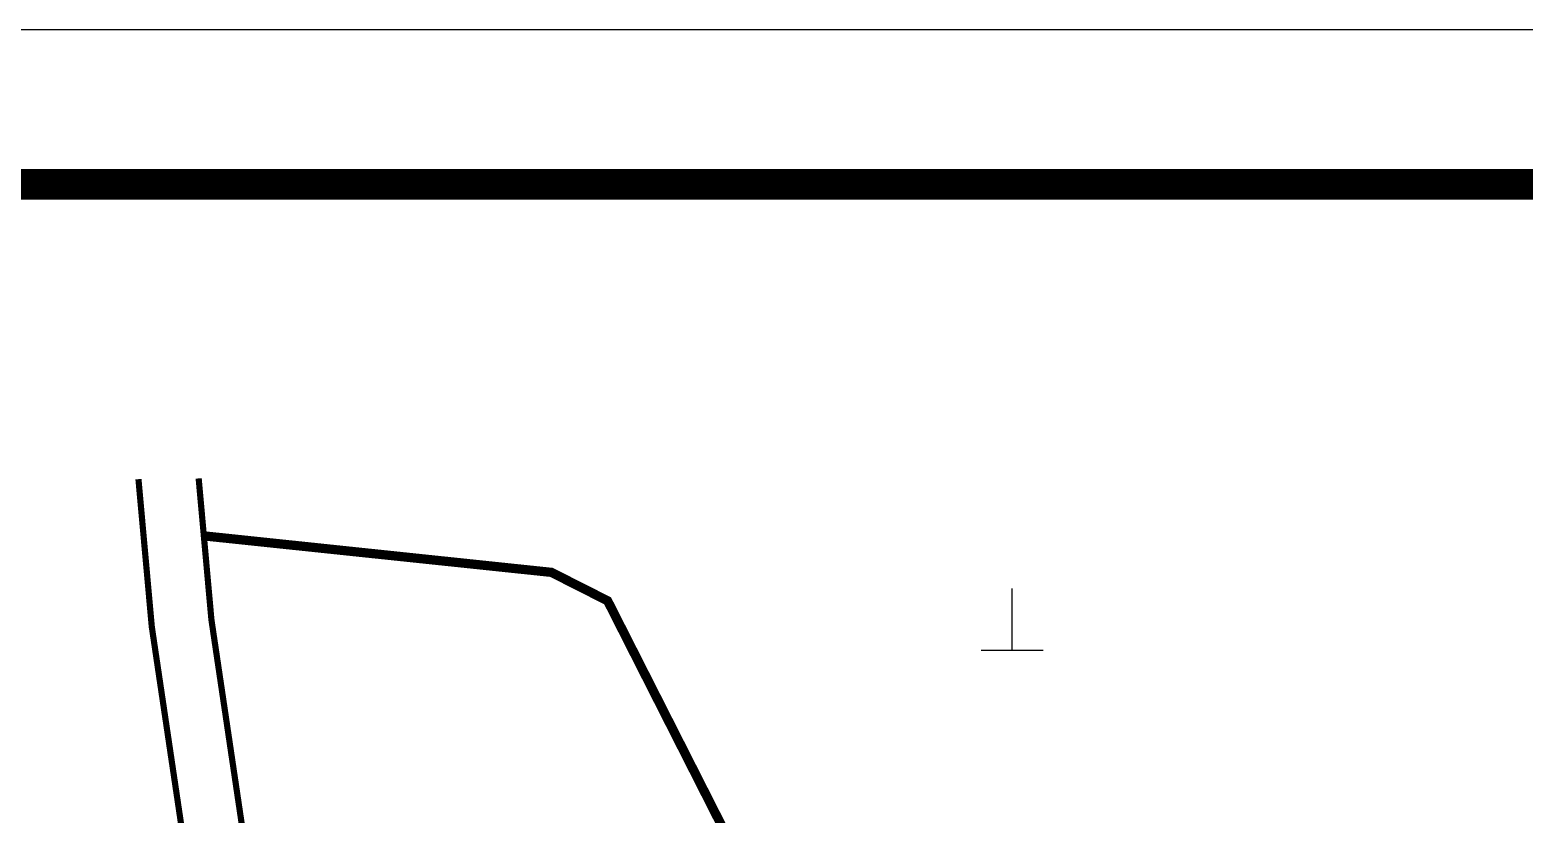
# Model space of a CAD drawing. Extents: x 39624947 to 39626627, y 3418539 to 3418836.
# Drawn here: x 39625952.29 to 39626000.69, y 3418810.84 to 3418836.23 of the extents above; entities that cross this region are included whole.
import ezdxf

# ---------------------------------------------------------------- set-up
doc = ezdxf.new("R2010")
doc.units = 0
doc.linetypes.add('X3', pattern=[5, 4, -1])
doc.layers.get('0').update_dxf_attribs({"linetype": 'CONTINUOUS'})
for name, color, linetype in [('DLDW', 11, 'CONTINUOUS'), ('DLSS', 4, 'CONTINUOUS'), ('PUB_TITLE', 4, 'CONTINUOUS')]:
    doc.layers.add(name, color=color, linetype=linetype)

# ---------------------------------------------------------------- blocks, each defined once
blk = doc.blocks.new('GC111')
for p, q in [((0, 0), (0, 2)), ((-1, 0), (1, 0))]:
    blk.add_line(p, q)

msp = doc.modelspace()

# ---------------------------------------------------------------- linework, layer by layer
at = {"linetype": 'Continuous'}
msp.add_lwpolyline([(39625791.862, 3418831.229), (39626166.862, 3418831.229), (39626166.862, 3418544.229), (39625791.862, 3418544.229)], close=True, dxfattribs=at)
at = {"layer": 'DLSS', "linetype": 'Continuous', "const_width": 0.2, "elevation": 51.487, "flags": 128}
for points in [[(39625967.35, 3418724.987), (39625965.622, 3418726.484), (39625964.665, 3418727.335), (39625963.894, 3418728.542), (39625962.046, 3418733.023), (39625961.154, 3418741.44), (39625960.613, 3418749.427), (39625959.925, 3418761.158), (39625960.435, 3418771.5), (39625960.789, 3418780.712), (39625960.749, 3418781.763), (39625960.617, 3418788.292), (39625959.26, 3418798.448), (39625957.325, 3418809.599), (39625956.24, 3418816.904), (39625955.808, 3418821.683)], [(39625969.223, 3418726.368), (39625968.815, 3418726.368), (39625967.279, 3418727.561), (39625965.548, 3418729.629), (39625963.949, 3418733.505), (39625963.09, 3418741.608), (39625962.553, 3418749.55), (39625961.871, 3418761.167), (39625962.376, 3418771.404), (39625962.734, 3418780.71), (39625962.692, 3418781.819), (39625962.558, 3418788.441), (39625961.181, 3418798.743), (39625959.244, 3418809.907), (39625958.171, 3418817.134), (39625957.758, 3418821.707)]]:
    msp.add_lwpolyline(points, dxfattribs=at)
at = {"layer": 'DLSS', "linetype": 'X3', "const_width": 0.3, "elevation": 53.092, "flags": 128}
msp.add_lwpolyline([(39625990.573, 3418580.132), (39626001.225, 3418582.095), (39626007.478, 3418585.136), (39626013.36, 3418589.902), (39626017.101, 3418594.612), (39626025.507, 3418608.2), (39626029.16, 3418618.92), (39626031.529, 3418626.061), (39626034.636, 3418640.624), (39626035.319, 3418645.811), (39626035.529, 3418649.206), (39626035.903, 3418658.992), (39626036.461, 3418663.606), (39626038.311, 3418678.92), (39626039.737, 3418684.684), (39626041.346, 3418689.215), (39626042.67, 3418696.817), (39626043.333, 3418704.855), (39626043.017, 3418710.462), (39626043.206, 3418718.632), (39626043.028, 3418722.319), (39626041.105, 3418729.485), (39626038.236, 3418732.364), (39626036.787, 3418734.519), (39626035.358, 3418742.266), (39626034.753, 3418743.998), (39626032.096, 3418747.552), (39626022.04, 3418760.138), (39626017.042, 3418768.126), (39626011.327, 3418775.982), (39626004.327, 3418782.361), (39625996.688, 3418790.862), (39625990.917, 3418792.791), (39625985.962, 3418795.079), (39625982.839, 3418796.968), (39625979.849, 3418800.309), (39625971.004, 3418817.744), (39625969.184, 3418818.665), (39625957.926, 3418819.847)], dxfattribs=at)
at = {"layer": 'PUB_TITLE'}
msp.add_lwpolyline([(39625786.862, 3418539.229), (39626206.862, 3418539.229), (39626206.862, 3418836.229), (39625786.862, 3418836.229)], close=True, dxfattribs=at)
at = {"layer": 'PUB_TITLE', "const_width": 1}
msp.add_lwpolyline([(39625791.862, 3418544.229), (39626201.862, 3418544.229), (39626201.862, 3418831.229), (39625791.862, 3418831.229)], close=True, dxfattribs=at)

# ---------------------------------------------------------------- block references
at = {"layer": 'DLDW', "linetype": 'Continuous'}
msp.add_blockref('GC111', (39625984.107, 3418816.141, 94.914), dxfattribs=at)

doc.saveas('drawing.dxf')
